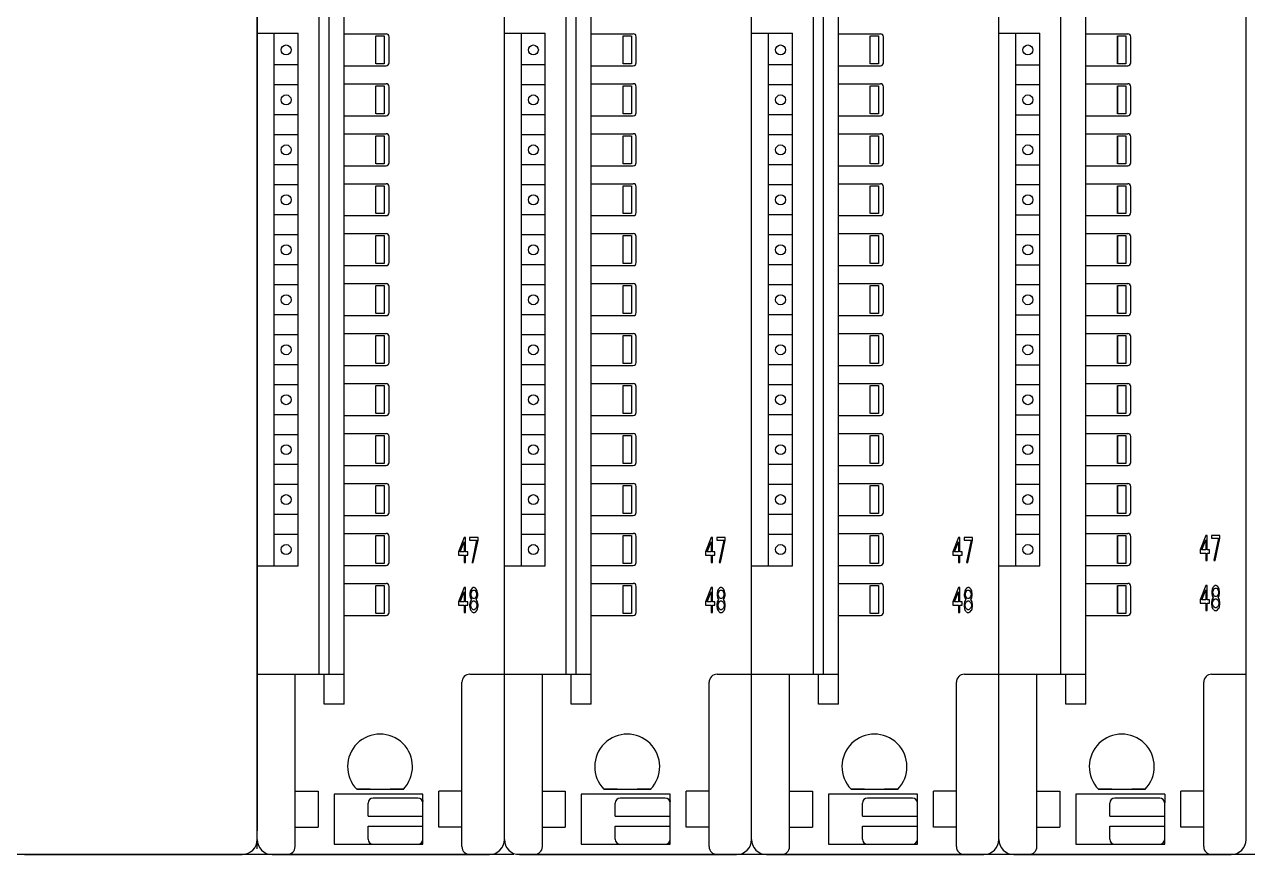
# Model space of a CAD drawing. Extents: x 430 to 1632, y -19 to 271.
# Drawn here: x 1266.9 to 1389.4, y -19.1 to 63.9 of the extents above; entities that cross this region are included whole.
import ezdxf

# ---------------------------------------------------------------- set-up
doc = ezdxf.new("R2010")
doc.units = 0
doc.header["$LTSCALE"] = 5
doc.header["$MEASUREMENT"] = 0
doc.layers.get('0').update_dxf_attribs({"linetype": 'CONTINUOUS'})

msp = doc.modelspace()

# ---------------------------------------------------------------- linework, layer by layer
at = {"color": 7, "linetype": 'Continuous'}
for p, q in [((1290.24, -18.57), (1290.24, 268.43)), ((1314.99, -17.65), (1314.99, 269.35)), ((1314.99, -17.65), (1314.99, 269.35)), ((1339.74, -17.65), (1339.74, 269.35)), ((1339.74, -17.65), (1339.74, 269.35)), ((1364.49, -17.65), (1364.49, 269.35)), ((1364.5, -17.65), (1364.5, 269.35)), ((1389.25, -17.65), (1389.25, 269.35)), ((1296.44, -1.11), (1296.44, 255.92)), ((1321.19, -1.11), (1321.19, 255.92)), ((1345.94, -1.11), (1345.94, 255.92)), ((1370.7, -1.11), (1370.7, 255.92)), ((1297.44, -1.11), (1297.44, 245.25)), ((1298.94, -4.11), (1298.94, 245.25)), ((1322.19, -1.11), (1322.19, 245.25)), ((1323.69, -4.11), (1323.69, 245.25)), ((1346.94, -1.11), (1346.94, 245.25)), ((1348.44, -4.11), (1348.44, 245.25)), ((1373.2, -4.11), (1373.2, 245.25)), ((1290.24, 63.05), (1294.34, 63.05)), ((1291.94, 9.75), (1291.94, 63.05)), ((1294.34, 9.75), (1294.34, 63.05)), ((1298.94, 62.99), (1303.14, 62.99)), ((1302.12, 59.99), (1302.12, 62.79)), ((1302.14, 62.79), (1302.94, 62.79)), ((1302.96, 62.79), (1302.96, 59.99)), ((1303.44, 60.09), (1303.44, 62.69)), ((1314.99, 63.05), (1319.09, 63.05)), ((1316.69, 9.75), (1316.69, 63.05)), ((1319.09, 9.75), (1319.09, 63.05)), ((1323.69, 62.99), (1327.89, 62.99)), ((1326.87, 59.99), (1326.87, 62.79)), ((1326.89, 62.79), (1327.69, 62.79)), ((1327.71, 62.79), (1327.71, 59.99)), ((1328.19, 60.09), (1328.19, 62.69)), ((1339.74, 63.05), (1343.84, 63.05)), ((1341.44, 9.75), (1341.44, 63.05)), ((1343.84, 9.75), (1343.84, 63.05)), ((1348.44, 62.99), (1352.64, 62.99)), ((1351.62, 59.99), (1351.62, 62.79)), ((1351.64, 62.79), (1352.44, 62.79)), ((1352.46, 62.79), (1352.46, 59.99)), ((1352.94, 60.09), (1352.94, 62.69)), ((1364.5, 63.05), (1368.6, 63.05)), ((1366.2, 9.75), (1366.2, 63.05)), ((1368.6, 9.75), (1368.6, 63.05)), ((1373.2, 62.99), (1377.4, 62.99)), ((1376.38, 59.99), (1376.38, 62.79)), ((1376.4, 59.99), (1376.4, 62.79)), ((1376.4, 62.79), (1377.2, 62.79)), ((1377.2, 62.79), (1377.2, 59.99)), ((1377.22, 62.79), (1377.22, 59.99)), ((1377.7, 60.09), (1377.7, 62.69)), ((1294.34, 59.87), (1291.94, 59.87)), ((1298.94, 59.79), (1303.14, 59.79)), ((1302.94, 59.99), (1302.14, 59.99)), ((1319.09, 59.87), (1316.69, 59.87)), ((1323.69, 59.79), (1327.89, 59.79)), ((1327.69, 59.99), (1326.89, 59.99)), ((1343.84, 59.87), (1341.44, 59.87)), ((1348.44, 59.79), (1352.64, 59.79)), ((1352.44, 59.99), (1351.64, 59.99)), ((1366.2, 59.87), (1368.6, 59.87)), ((1373.2, 59.79), (1377.4, 59.79)), ((1377.2, 59.99), (1376.4, 59.99)), ((1294.34, 57.87), (1291.94, 57.87)), ((1298.94, 57.99), (1303.14, 57.99)), ((1302.12, 54.99), (1302.12, 57.79)), ((1302.14, 57.79), (1302.94, 57.79)), ((1302.96, 57.79), (1302.96, 54.99)), ((1303.44, 55.09), (1303.44, 57.69)), ((1319.09, 57.87), (1316.69, 57.87)), ((1323.69, 57.99), (1327.89, 57.99)), ((1326.87, 54.99), (1326.87, 57.79)), ((1326.89, 57.79), (1327.69, 57.79)), ((1327.71, 57.79), (1327.71, 54.99)), ((1328.19, 55.09), (1328.19, 57.69)), ((1343.84, 57.87), (1341.44, 57.87)), ((1348.44, 57.99), (1352.64, 57.99)), ((1351.62, 54.99), (1351.62, 57.79)), ((1351.64, 57.79), (1352.44, 57.79)), ((1352.46, 57.79), (1352.46, 54.99)), ((1352.94, 55.09), (1352.94, 57.69)), ((1368.6, 57.87), (1366.2, 57.87)), ((1373.2, 57.99), (1377.4, 57.99)), ((1376.38, 54.99), (1376.38, 57.79)), ((1376.4, 54.99), (1376.4, 57.79)), ((1376.4, 57.79), (1377.2, 57.79)), ((1377.2, 57.79), (1377.2, 54.99)), ((1377.22, 57.79), (1377.22, 54.99)), ((1377.7, 55.09), (1377.7, 57.69)), ((1294.34, 54.87), (1291.94, 54.87)), ((1298.94, 54.79), (1303.14, 54.79)), ((1302.94, 54.99), (1302.14, 54.99)), ((1319.09, 54.87), (1316.69, 54.87)), ((1323.69, 54.79), (1327.89, 54.79)), ((1327.69, 54.99), (1326.89, 54.99)), ((1343.84, 54.87), (1341.44, 54.87)), ((1348.44, 54.79), (1352.64, 54.79)), ((1352.44, 54.99), (1351.64, 54.99)), ((1366.2, 54.87), (1368.6, 54.87)), ((1373.2, 54.79), (1377.4, 54.79)), ((1377.2, 54.99), (1376.4, 54.99)), ((1294.34, 52.87), (1291.94, 52.87)), ((1298.94, 52.99), (1303.14, 52.99)), ((1302.12, 49.99), (1302.12, 52.79)), ((1302.14, 52.79), (1302.94, 52.79)), ((1302.96, 52.79), (1302.96, 49.99)), ((1303.44, 50.09), (1303.44, 52.69)), ((1319.09, 52.87), (1316.69, 52.87)), ((1323.69, 52.99), (1327.89, 52.99)), ((1326.87, 49.99), (1326.87, 52.79)), ((1326.89, 52.79), (1327.69, 52.79)), ((1327.71, 52.79), (1327.71, 49.99)), ((1328.19, 50.09), (1328.19, 52.69)), ((1343.84, 52.87), (1341.44, 52.87)), ((1348.44, 52.99), (1352.64, 52.99)), ((1351.62, 49.99), (1351.62, 52.79)), ((1351.64, 52.79), (1352.44, 52.79)), ((1352.46, 52.79), (1352.46, 49.99)), ((1352.94, 50.09), (1352.94, 52.69)), ((1368.6, 52.87), (1366.2, 52.87)), ((1373.2, 52.99), (1377.4, 52.99)), ((1376.38, 49.99), (1376.38, 52.79)), ((1376.4, 49.99), (1376.4, 52.79)), ((1376.4, 52.79), (1377.2, 52.79)), ((1377.2, 52.79), (1377.2, 49.99)), ((1377.22, 52.79), (1377.22, 49.99)), ((1377.7, 50.09), (1377.7, 52.69)), ((1294.34, 49.87), (1291.94, 49.87)), ((1298.94, 49.79), (1303.14, 49.79)), ((1302.94, 49.99), (1302.14, 49.99)), ((1319.09, 49.87), (1316.69, 49.87)), ((1323.69, 49.79), (1327.89, 49.79)), ((1327.69, 49.99), (1326.89, 49.99)), ((1343.84, 49.87), (1341.44, 49.87)), ((1348.44, 49.79), (1352.64, 49.79)), ((1352.44, 49.99), (1351.64, 49.99)), ((1366.2, 49.87), (1368.6, 49.87)), ((1373.2, 49.79), (1377.4, 49.79)), ((1377.2, 49.99), (1376.4, 49.99)), ((1294.34, 47.87), (1291.94, 47.87)), ((1298.94, 47.99), (1303.14, 47.99)), ((1302.12, 44.99), (1302.12, 47.79)), ((1302.14, 47.79), (1302.94, 47.79)), ((1302.96, 47.79), (1302.96, 44.99)), ((1319.09, 47.87), (1316.69, 47.87)), ((1323.69, 47.99), (1327.89, 47.99)), ((1326.87, 44.99), (1326.87, 47.79)), ((1326.89, 47.79), (1327.69, 47.79)), ((1327.71, 47.79), (1327.71, 44.99)), ((1343.84, 47.87), (1341.44, 47.87)), ((1348.44, 47.99), (1352.64, 47.99)), ((1351.62, 44.99), (1351.62, 47.79)), ((1351.64, 47.79), (1352.44, 47.79)), ((1352.46, 47.79), (1352.46, 44.99)), ((1368.6, 47.87), (1366.2, 47.87)), ((1373.2, 47.99), (1377.4, 47.99)), ((1376.38, 44.99), (1376.38, 47.79)), ((1376.4, 44.99), (1376.4, 47.79)), ((1376.4, 47.79), (1377.2, 47.79)), ((1377.2, 47.79), (1377.2, 44.99)), ((1377.22, 47.79), (1377.22, 44.99)), ((1303.44, 45.09), (1303.44, 47.69)), ((1328.19, 45.09), (1328.19, 47.69)), ((1352.94, 45.09), (1352.94, 47.69)), ((1377.7, 45.09), (1377.7, 47.69)), ((1294.34, 44.87), (1291.94, 44.87)), ((1298.94, 44.79), (1303.14, 44.79)), ((1302.94, 44.99), (1302.14, 44.99)), ((1319.09, 44.87), (1316.69, 44.87)), ((1323.69, 44.79), (1327.89, 44.79)), ((1327.69, 44.99), (1326.89, 44.99)), ((1343.84, 44.87), (1341.44, 44.87)), ((1348.44, 44.79), (1352.64, 44.79)), ((1352.44, 44.99), (1351.64, 44.99)), ((1366.2, 44.87), (1368.6, 44.87)), ((1373.2, 44.79), (1377.4, 44.79)), ((1377.2, 44.99), (1376.4, 44.99)), ((1294.34, 42.87), (1291.94, 42.87)), ((1298.94, 42.99), (1303.14, 42.99)), ((1319.09, 42.87), (1316.69, 42.87)), ((1323.69, 42.99), (1327.89, 42.99)), ((1343.84, 42.87), (1341.44, 42.87)), ((1348.44, 42.99), (1352.64, 42.99)), ((1368.6, 42.87), (1366.2, 42.87)), ((1373.2, 42.99), (1377.4, 42.99)), ((1302.12, 39.99), (1302.12, 42.79)), ((1302.14, 42.79), (1302.94, 42.79)), ((1302.96, 42.79), (1302.96, 39.99)), ((1303.44, 40.09), (1303.44, 42.69)), ((1326.87, 39.99), (1326.87, 42.79)), ((1326.89, 42.79), (1327.69, 42.79)), ((1327.71, 42.79), (1327.71, 39.99)), ((1328.19, 40.09), (1328.19, 42.69)), ((1351.62, 39.99), (1351.62, 42.79)), ((1351.64, 42.79), (1352.44, 42.79)), ((1352.46, 42.79), (1352.46, 39.99)), ((1352.94, 40.09), (1352.94, 42.69)), ((1376.38, 39.99), (1376.38, 42.79)), ((1376.4, 39.99), (1376.4, 42.79)), ((1376.4, 42.79), (1377.2, 42.79)), ((1377.2, 42.79), (1377.2, 39.99)), ((1377.22, 42.79), (1377.22, 39.99)), ((1377.7, 40.09), (1377.7, 42.69)), ((1294.34, 39.87), (1291.94, 39.87)), ((1298.94, 39.79), (1303.14, 39.79)), ((1302.94, 39.99), (1302.14, 39.99)), ((1319.09, 39.87), (1316.69, 39.87)), ((1323.69, 39.79), (1327.89, 39.79)), ((1327.69, 39.99), (1326.89, 39.99)), ((1343.84, 39.87), (1341.44, 39.87)), ((1348.44, 39.79), (1352.64, 39.79)), ((1352.44, 39.99), (1351.64, 39.99)), ((1366.2, 39.87), (1368.6, 39.87)), ((1373.2, 39.79), (1377.4, 39.79)), ((1377.2, 39.99), (1376.4, 39.99)), ((1298.94, 37.99), (1303.14, 37.99)), ((1323.69, 37.99), (1327.89, 37.99)), ((1348.44, 37.99), (1352.64, 37.99)), ((1373.2, 37.99), (1377.4, 37.99)), ((1294.34, 37.87), (1291.94, 37.87)), ((1302.12, 34.99), (1302.12, 37.79)), ((1302.14, 37.79), (1302.94, 37.79)), ((1302.96, 37.79), (1302.96, 34.99)), ((1303.44, 35.09), (1303.44, 37.69)), ((1319.09, 37.87), (1316.69, 37.87)), ((1326.87, 34.99), (1326.87, 37.79)), ((1326.89, 37.79), (1327.69, 37.79)), ((1327.71, 37.79), (1327.71, 34.99)), ((1328.19, 35.09), (1328.19, 37.69)), ((1343.84, 37.87), (1341.44, 37.87)), ((1351.62, 34.99), (1351.62, 37.79)), ((1351.64, 37.79), (1352.44, 37.79)), ((1352.46, 37.79), (1352.46, 34.99)), ((1352.94, 35.09), (1352.94, 37.69)), ((1368.6, 37.87), (1366.2, 37.87)), ((1376.38, 34.99), (1376.38, 37.79)), ((1376.4, 34.99), (1376.4, 37.79)), ((1376.4, 37.79), (1377.2, 37.79)), ((1377.2, 37.79), (1377.2, 34.99)), ((1377.22, 37.79), (1377.22, 34.99)), ((1377.7, 35.09), (1377.7, 37.69)), ((1294.34, 34.87), (1291.94, 34.87)), ((1298.94, 34.79), (1303.14, 34.79)), ((1302.94, 34.99), (1302.14, 34.99)), ((1319.09, 34.87), (1316.69, 34.87)), ((1323.69, 34.79), (1327.89, 34.79)), ((1327.69, 34.99), (1326.89, 34.99)), ((1343.84, 34.87), (1341.44, 34.87)), ((1348.44, 34.79), (1352.64, 34.79)), ((1352.44, 34.99), (1351.64, 34.99)), ((1366.2, 34.87), (1368.6, 34.87)), ((1373.2, 34.79), (1377.4, 34.79)), ((1377.2, 34.99), (1376.4, 34.99)), ((1294.34, 32.87), (1291.94, 32.87)), ((1298.94, 32.99), (1303.14, 32.99)), ((1302.12, 29.99), (1302.12, 32.79)), ((1302.14, 32.79), (1302.94, 32.79)), ((1302.96, 32.79), (1302.96, 29.99)), ((1303.44, 30.09), (1303.44, 32.69)), ((1319.09, 32.87), (1316.69, 32.87)), ((1323.69, 32.99), (1327.89, 32.99)), ((1326.87, 29.99), (1326.87, 32.79)), ((1326.89, 32.79), (1327.69, 32.79)), ((1327.71, 32.79), (1327.71, 29.99)), ((1328.19, 30.09), (1328.19, 32.69)), ((1343.84, 32.87), (1341.44, 32.87)), ((1348.44, 32.99), (1352.64, 32.99)), ((1351.62, 29.99), (1351.62, 32.79)), ((1351.64, 32.79), (1352.44, 32.79)), ((1352.46, 32.79), (1352.46, 29.99)), ((1352.94, 30.09), (1352.94, 32.69)), ((1368.6, 32.87), (1366.2, 32.87)), ((1373.2, 32.99), (1377.4, 32.99)), ((1376.38, 29.99), (1376.38, 32.79)), ((1376.4, 29.99), (1376.4, 32.79)), ((1376.4, 32.79), (1377.2, 32.79)), ((1377.2, 32.79), (1377.2, 29.99)), ((1377.22, 32.79), (1377.22, 29.99)), ((1377.7, 30.09), (1377.7, 32.69)), ((1294.34, 29.87), (1291.94, 29.87)), ((1298.94, 29.79), (1303.14, 29.79)), ((1302.94, 29.99), (1302.14, 29.99)), ((1319.09, 29.87), (1316.69, 29.87)), ((1323.69, 29.79), (1327.89, 29.79)), ((1327.69, 29.99), (1326.89, 29.99)), ((1343.84, 29.87), (1341.44, 29.87)), ((1348.44, 29.79), (1352.64, 29.79)), ((1352.44, 29.99), (1351.64, 29.99)), ((1366.2, 29.87), (1368.6, 29.87)), ((1373.2, 29.79), (1377.4, 29.79)), ((1377.2, 29.99), (1376.4, 29.99)), ((1294.34, 27.87), (1291.94, 27.87)), ((1298.94, 27.99), (1303.14, 27.99)), ((1302.12, 24.99), (1302.12, 27.79)), ((1302.14, 27.79), (1302.94, 27.79)), ((1302.96, 27.79), (1302.96, 24.99)), ((1303.44, 25.09), (1303.44, 27.69)), ((1319.09, 27.87), (1316.69, 27.87)), ((1323.69, 27.99), (1327.89, 27.99)), ((1326.87, 24.99), (1326.87, 27.79)), ((1326.89, 27.79), (1327.69, 27.79)), ((1327.71, 27.79), (1327.71, 24.99)), ((1328.19, 25.09), (1328.19, 27.69)), ((1343.84, 27.87), (1341.44, 27.87)), ((1348.44, 27.99), (1352.64, 27.99)), ((1351.62, 24.99), (1351.62, 27.79)), ((1351.64, 27.79), (1352.44, 27.79)), ((1352.46, 27.79), (1352.46, 24.99)), ((1352.94, 25.09), (1352.94, 27.69)), ((1368.6, 27.87), (1366.2, 27.87)), ((1373.2, 27.99), (1377.4, 27.99)), ((1376.38, 24.99), (1376.38, 27.79)), ((1376.4, 24.99), (1376.4, 27.79)), ((1376.4, 27.79), (1377.2, 27.79)), ((1377.2, 27.79), (1377.2, 24.99)), ((1377.22, 27.79), (1377.22, 24.99)), ((1377.7, 25.09), (1377.7, 27.69)), ((1294.34, 24.87), (1291.94, 24.87)), ((1298.94, 24.79), (1303.14, 24.79)), ((1302.94, 24.99), (1302.14, 24.99)), ((1319.09, 24.87), (1316.69, 24.87)), ((1323.69, 24.79), (1327.89, 24.79)), ((1327.69, 24.99), (1326.89, 24.99)), ((1343.84, 24.87), (1341.44, 24.87)), ((1348.44, 24.79), (1352.64, 24.79)), ((1352.44, 24.99), (1351.64, 24.99)), ((1366.2, 24.87), (1368.6, 24.87)), ((1373.2, 24.79), (1377.4, 24.79)), ((1377.2, 24.99), (1376.4, 24.99)), ((1294.34, 22.87), (1291.94, 22.87)), ((1298.94, 22.99), (1303.14, 22.99)), ((1302.12, 19.99), (1302.12, 22.79)), ((1302.14, 22.79), (1302.94, 22.79)), ((1302.96, 22.79), (1302.96, 19.99)), ((1303.44, 20.09), (1303.44, 22.69)), ((1319.09, 22.87), (1316.69, 22.87)), ((1323.69, 22.99), (1327.89, 22.99)), ((1326.87, 19.99), (1326.87, 22.79)), ((1326.89, 22.79), (1327.69, 22.79)), ((1327.71, 22.79), (1327.71, 19.99)), ((1328.19, 20.09), (1328.19, 22.69)), ((1343.84, 22.87), (1341.44, 22.87)), ((1348.44, 22.99), (1352.64, 22.99)), ((1351.62, 19.99), (1351.62, 22.79)), ((1351.64, 22.79), (1352.44, 22.79)), ((1352.46, 22.79), (1352.46, 19.99)), ((1352.94, 20.09), (1352.94, 22.69)), ((1368.6, 22.87), (1366.2, 22.87)), ((1373.2, 22.99), (1377.4, 22.99)), ((1376.38, 19.99), (1376.38, 22.79)), ((1376.4, 19.99), (1376.4, 22.79)), ((1376.4, 22.79), (1377.2, 22.79)), ((1377.2, 22.79), (1377.2, 19.99)), ((1377.22, 22.79), (1377.22, 19.99)), ((1377.7, 20.09), (1377.7, 22.69)), ((1294.34, 19.87), (1291.94, 19.87)), ((1298.94, 19.79), (1303.14, 19.79)), ((1302.94, 19.99), (1302.14, 19.99)), ((1319.09, 19.87), (1316.69, 19.87)), ((1323.69, 19.79), (1327.89, 19.79)), ((1327.69, 19.99), (1326.89, 19.99)), ((1343.84, 19.87), (1341.44, 19.87)), ((1348.44, 19.79), (1352.64, 19.79)), ((1352.44, 19.99), (1351.64, 19.99)), ((1366.2, 19.87), (1368.6, 19.87)), ((1373.2, 19.79), (1377.4, 19.79)), ((1377.2, 19.99), (1376.4, 19.99)), ((1294.34, 17.87), (1291.94, 17.87)), ((1298.94, 17.99), (1303.14, 17.99)), ((1302.12, 14.99), (1302.12, 17.79)), ((1302.14, 17.79), (1302.94, 17.79)), ((1302.96, 17.79), (1302.96, 14.99)), ((1303.44, 15.09), (1303.44, 17.69)), ((1319.09, 17.87), (1316.69, 17.87)), ((1323.69, 17.99), (1327.89, 17.99)), ((1326.87, 14.99), (1326.87, 17.79)), ((1326.89, 17.79), (1327.69, 17.79)), ((1327.71, 17.79), (1327.71, 14.99)), ((1328.19, 15.09), (1328.19, 17.69)), ((1343.84, 17.87), (1341.44, 17.87)), ((1348.44, 17.99), (1352.64, 17.99)), ((1351.62, 14.99), (1351.62, 17.79)), ((1351.64, 17.79), (1352.44, 17.79)), ((1352.46, 17.79), (1352.46, 14.99)), ((1352.94, 15.09), (1352.94, 17.69)), ((1368.6, 17.87), (1366.2, 17.87)), ((1373.2, 17.99), (1377.4, 17.99)), ((1376.38, 14.99), (1376.38, 17.79)), ((1376.4, 14.99), (1376.4, 17.79)), ((1376.4, 17.79), (1377.2, 17.79)), ((1377.2, 17.79), (1377.2, 14.99)), ((1377.22, 17.79), (1377.22, 14.99)), ((1377.7, 15.09), (1377.7, 17.69)), ((1294.34, 14.87), (1291.94, 14.87)), ((1298.94, 14.79), (1303.14, 14.79)), ((1302.94, 14.99), (1302.14, 14.99)), ((1319.09, 14.87), (1316.69, 14.87)), ((1323.69, 14.79), (1327.89, 14.79)), ((1327.69, 14.99), (1326.89, 14.99)), ((1343.84, 14.87), (1341.44, 14.87)), ((1348.44, 14.79), (1352.64, 14.79)), ((1352.44, 14.99), (1351.64, 14.99)), ((1366.2, 14.87), (1368.6, 14.87)), ((1373.2, 14.79), (1377.4, 14.79)), ((1377.2, 14.99), (1376.4, 14.99)), ((1294.34, 12.87), (1291.94, 12.87)), ((1298.94, 12.99), (1303.14, 12.99)), ((1302.12, 9.99), (1302.12, 12.79)), ((1302.14, 12.79), (1302.94, 12.79)), ((1302.96, 12.79), (1302.96, 9.99)), ((1303.44, 10.09), (1303.44, 12.69)), ((1310.95, 12.58), (1310.39, 11.14)), ((1311.09, 12.58), (1310.95, 12.58)), ((1311.09, 11.14), (1311.09, 12.58)), ((1311.51, 12.58), (1311.51, 12.31)), ((1312.35, 12.58), (1311.51, 12.58)), ((1311.51, 12.31), (1312.21, 12.31)), ((1312.21, 12.31), (1311.75, 10.1)), ((1311.88, 10.08), (1312.35, 12.31)), ((1312.35, 12.31), (1312.35, 12.58)), ((1319.09, 12.87), (1316.69, 12.87)), ((1323.69, 12.99), (1327.89, 12.99)), ((1326.87, 9.99), (1326.87, 12.79)), ((1326.89, 12.79), (1327.69, 12.79)), ((1327.71, 12.79), (1327.71, 9.99)), ((1328.19, 10.09), (1328.19, 12.69)), ((1335.7, 12.58), (1335.14, 11.14)), ((1335.84, 12.58), (1335.7, 12.58)), ((1335.84, 11.14), (1335.84, 12.58)), ((1336.26, 12.58), (1336.26, 12.31)), ((1337.1, 12.58), (1336.26, 12.58)), ((1336.26, 12.31), (1336.96, 12.31)), ((1336.96, 12.31), (1336.5, 10.1)), ((1336.63, 10.08), (1337.1, 12.31)), ((1337.1, 12.31), (1337.1, 12.58)), ((1343.84, 12.87), (1341.44, 12.87)), ((1348.44, 12.99), (1352.64, 12.99)), ((1351.62, 9.99), (1351.62, 12.79)), ((1351.64, 12.79), (1352.44, 12.79)), ((1352.46, 12.79), (1352.46, 9.99)), ((1352.94, 10.09), (1352.94, 12.69)), ((1360.45, 12.58), (1359.89, 11.14)), ((1360.59, 12.58), (1360.45, 12.58)), ((1360.59, 11.14), (1360.59, 12.58)), ((1361.01, 12.58), (1361.01, 12.31)), ((1361.85, 12.58), (1361.01, 12.58)), ((1361.01, 12.31), (1361.71, 12.31)), ((1361.71, 12.31), (1361.25, 10.1)), ((1361.38, 10.08), (1361.85, 12.31)), ((1361.85, 12.31), (1361.85, 12.58)), ((1368.6, 12.87), (1366.2, 12.87)), ((1373.2, 12.99), (1377.4, 12.99)), ((1376.38, 9.99), (1376.38, 12.79)), ((1376.4, 9.99), (1376.4, 12.79)), ((1376.4, 12.79), (1377.2, 12.79)), ((1377.2, 12.79), (1377.2, 9.99)), ((1377.22, 12.79), (1377.22, 9.99)), ((1377.7, 10.09), (1377.7, 12.69)), ((1385.22, 12.78), (1384.66, 11.34)), ((1384.82, 11.34), (1385.22, 12.35)), ((1385.36, 12.78), (1385.22, 12.78)), ((1385.22, 12.35), (1385.22, 11.34)), ((1385.36, 11.34), (1385.36, 12.78)), ((1385.78, 12.78), (1385.78, 12.51)), ((1386.62, 12.78), (1385.78, 12.78)), ((1385.78, 12.51), (1386.48, 12.51)), ((1386.48, 12.51), (1386.02, 10.31)), ((1386.16, 10.28), (1386.62, 12.51)), ((1386.62, 12.51), (1386.62, 12.78)), ((1310.39, 11.14), (1310.39, 10.82)), ((1310.55, 11.14), (1310.95, 12.15)), ((1310.95, 11.14), (1310.55, 11.14)), ((1310.95, 12.15), (1310.95, 11.14)), ((1311.32, 11.14), (1311.09, 11.14)), ((1311.32, 10.82), (1311.32, 11.14)), ((1335.14, 11.14), (1335.14, 10.82)), ((1335.3, 11.14), (1335.7, 12.15)), ((1335.7, 11.14), (1335.3, 11.14)), ((1335.7, 12.15), (1335.7, 11.14)), ((1336.07, 11.14), (1335.84, 11.14)), ((1336.07, 10.82), (1336.07, 11.14)), ((1359.89, 11.14), (1359.89, 10.82)), ((1360.05, 11.14), (1360.45, 12.15)), ((1360.45, 11.14), (1360.05, 11.14)), ((1360.45, 12.15), (1360.45, 11.14)), ((1360.82, 11.14), (1360.59, 11.14)), ((1360.82, 10.82), (1360.82, 11.14)), ((1384.66, 11.34), (1384.66, 11.02)), ((1384.66, 11.02), (1385.22, 11.02)), ((1385.22, 11.34), (1384.82, 11.34)), ((1385.22, 11.02), (1385.22, 10.28)), ((1385.6, 11.34), (1385.36, 11.34)), ((1385.36, 10.28), (1385.36, 11.02)), ((1385.36, 11.02), (1385.6, 11.02)), ((1385.6, 11.02), (1385.6, 11.34)), ((1302.94, 9.99), (1302.14, 9.99)), ((1310.39, 10.82), (1310.95, 10.82)), ((1310.95, 10.82), (1310.95, 10.08)), ((1310.95, 10.08), (1311.09, 10.08)), ((1311.09, 10.08), (1311.09, 10.82)), ((1311.09, 10.82), (1311.32, 10.82)), ((1311.74, 10.08), (1311.88, 10.08)), ((1327.69, 9.99), (1326.89, 9.99)), ((1335.14, 10.82), (1335.7, 10.82)), ((1335.7, 10.82), (1335.7, 10.08)), ((1335.7, 10.08), (1335.84, 10.08)), ((1335.84, 10.08), (1335.84, 10.82)), ((1335.84, 10.82), (1336.07, 10.82)), ((1336.49, 10.08), (1336.63, 10.08)), ((1352.44, 9.99), (1351.64, 9.99)), ((1359.89, 10.82), (1360.45, 10.82)), ((1360.45, 10.82), (1360.45, 10.08)), ((1360.45, 10.08), (1360.59, 10.08)), ((1360.59, 10.08), (1360.59, 10.82)), ((1360.59, 10.82), (1360.82, 10.82)), ((1361.24, 10.08), (1361.38, 10.08)), ((1377.2, 9.99), (1376.4, 9.99)), ((1385.22, 10.28), (1385.36, 10.28)), ((1386.02, 10.28), (1386.16, 10.28)), ((1290.24, 9.75), (1294.34, 9.75)), ((1298.94, 9.79), (1303.14, 9.79)), ((1314.99, 9.75), (1319.09, 9.75)), ((1323.69, 9.79), (1327.89, 9.79)), ((1339.74, 9.75), (1343.84, 9.75)), ((1348.44, 9.79), (1352.64, 9.79)), ((1364.5, 9.75), (1368.6, 9.75)), ((1373.2, 9.79), (1377.4, 9.79)), ((1298.94, 7.99), (1303.14, 7.99)), ((1302.12, 4.99), (1302.12, 7.79)), ((1302.14, 7.79), (1302.94, 7.79)), ((1302.96, 7.79), (1302.96, 4.99)), ((1303.44, 5.09), (1303.44, 7.69)), ((1310.95, 7.58), (1310.39, 6.14)), ((1311.09, 7.58), (1310.95, 7.58)), ((1311.09, 6.14), (1311.09, 7.58)), ((1311.65, 7.36), (1311.58, 7.2)), ((1311.77, 7.52), (1311.65, 7.36)), ((1311.88, 7.58), (1311.77, 7.52)), ((1311.98, 7.58), (1311.88, 7.58)), ((1312.1, 7.52), (1311.98, 7.58)), ((1312.21, 7.36), (1312.1, 7.52)), ((1312.28, 7.2), (1312.21, 7.36)), ((1323.69, 7.99), (1327.89, 7.99)), ((1326.87, 4.99), (1326.87, 7.79)), ((1326.89, 7.79), (1327.69, 7.79)), ((1327.71, 7.79), (1327.71, 4.99)), ((1328.19, 5.09), (1328.19, 7.69)), ((1335.7, 7.58), (1335.14, 6.14)), ((1335.84, 7.58), (1335.7, 7.58)), ((1335.84, 6.14), (1335.84, 7.58)), ((1336.4, 7.36), (1336.33, 7.2)), ((1336.52, 7.52), (1336.4, 7.36)), ((1336.63, 7.58), (1336.52, 7.52)), ((1336.73, 7.58), (1336.63, 7.58)), ((1336.85, 7.52), (1336.73, 7.58)), ((1336.96, 7.36), (1336.85, 7.52)), ((1337.03, 7.2), (1336.96, 7.36)), ((1348.44, 7.99), (1352.64, 7.99)), ((1351.62, 4.99), (1351.62, 7.79)), ((1351.64, 7.79), (1352.44, 7.79)), ((1352.46, 7.79), (1352.46, 4.99)), ((1352.94, 5.09), (1352.94, 7.69)), ((1360.45, 7.58), (1359.89, 6.14)), ((1360.59, 7.58), (1360.45, 7.58)), ((1360.59, 6.14), (1360.59, 7.58)), ((1361.15, 7.36), (1361.08, 7.2)), ((1361.27, 7.52), (1361.15, 7.36)), ((1361.38, 7.58), (1361.27, 7.52)), ((1361.48, 7.58), (1361.38, 7.58)), ((1361.6, 7.52), (1361.48, 7.58)), ((1361.71, 7.36), (1361.6, 7.52)), ((1361.78, 7.2), (1361.71, 7.36)), ((1373.2, 7.99), (1377.4, 7.99)), ((1376.38, 4.99), (1376.38, 7.79)), ((1376.4, 4.99), (1376.4, 7.79)), ((1376.4, 7.79), (1377.2, 7.79)), ((1377.2, 7.79), (1377.2, 4.99)), ((1377.22, 7.79), (1377.22, 4.99)), ((1377.7, 5.09), (1377.7, 7.69)), ((1385.22, 7.78), (1384.66, 6.34)), ((1384.82, 6.34), (1385.22, 7.35)), ((1385.36, 7.78), (1385.22, 7.78)), ((1385.22, 7.35), (1385.22, 6.34)), ((1385.36, 6.34), (1385.36, 7.78)), ((1385.85, 7.41), (1385.81, 7.16)), ((1385.92, 7.56), (1385.85, 7.41)), ((1386.04, 7.72), (1385.92, 7.56)), ((1385.97, 7.3), (1386.06, 7.46)), ((1386.16, 7.78), (1386.04, 7.72)), ((1386.06, 7.46), (1386.16, 7.51)), ((1386.25, 7.78), (1386.16, 7.78)), ((1386.16, 7.51), (1386.25, 7.51)), ((1386.37, 7.72), (1386.25, 7.78)), ((1386.25, 7.51), (1386.34, 7.46)), ((1386.34, 7.46), (1386.44, 7.3)), ((1386.48, 7.56), (1386.37, 7.72)), ((1386.55, 7.41), (1386.48, 7.56)), ((1386.6, 7.14), (1386.55, 7.41)), ((1310.39, 6.14), (1310.39, 5.82)), ((1310.55, 6.14), (1310.95, 7.15)), ((1310.95, 6.14), (1310.55, 6.14)), ((1310.95, 7.15), (1310.95, 6.14)), ((1311.32, 6.14), (1311.09, 6.14)), ((1311.32, 5.82), (1311.32, 6.14)), ((1311.56, 6.14), (1311.51, 5.87)), ((1311.53, 6.94), (1311.53, 6.78)), ((1311.53, 6.78), (1311.58, 6.57)), ((1311.58, 7.2), (1311.54, 6.96)), ((1311.65, 6.3), (1311.56, 6.14)), ((1311.58, 6.57), (1311.65, 6.41)), ((1311.65, 6.94), (1311.7, 7.1)), ((1311.65, 6.83), (1311.65, 6.94)), ((1311.7, 6.67), (1311.65, 6.83)), ((1311.65, 6.41), (1311.7, 6.35)), ((1311.7, 6.35), (1311.65, 6.3)), ((1311.7, 7.1), (1311.79, 7.26)), ((1311.79, 6.51), (1311.7, 6.67)), ((1311.7, 6.09), (1311.79, 6.19)), ((1311.79, 7.26), (1311.88, 7.31)), ((1311.88, 6.46), (1311.79, 6.51)), ((1311.79, 6.19), (1311.88, 6.25)), ((1311.88, 7.31), (1311.98, 7.31)), ((1311.98, 6.46), (1311.88, 6.46)), ((1311.88, 6.25), (1311.98, 6.25)), ((1311.98, 7.31), (1312.07, 7.26)), ((1312.07, 6.51), (1311.98, 6.46)), ((1311.98, 6.25), (1312.07, 6.19)), ((1312.07, 7.26), (1312.17, 7.1)), ((1312.17, 6.67), (1312.07, 6.51)), ((1312.07, 6.19), (1312.17, 6.09)), ((1312.17, 7.1), (1312.21, 6.94)), ((1312.21, 6.83), (1312.17, 6.67)), ((1312.17, 6.35), (1312.21, 6.41)), ((1312.21, 6.3), (1312.17, 6.35)), ((1312.21, 6.94), (1312.21, 6.83)), ((1312.21, 6.41), (1312.28, 6.57)), ((1312.31, 6.14), (1312.21, 6.3)), ((1312.33, 6.94), (1312.28, 7.2)), ((1312.28, 6.57), (1312.33, 6.78)), ((1312.35, 5.87), (1312.31, 6.14)), ((1312.33, 6.78), (1312.33, 6.94)), ((1335.14, 6.14), (1335.14, 5.82)), ((1335.3, 6.14), (1335.7, 7.15)), ((1335.7, 6.14), (1335.3, 6.14)), ((1335.7, 7.15), (1335.7, 6.14)), ((1336.07, 6.14), (1335.84, 6.14)), ((1336.07, 5.82), (1336.07, 6.14)), ((1336.31, 6.14), (1336.26, 5.87)), ((1336.28, 6.94), (1336.28, 6.78)), ((1336.28, 6.78), (1336.33, 6.57)), ((1336.33, 7.2), (1336.29, 6.96)), ((1336.4, 6.3), (1336.31, 6.14)), ((1336.33, 6.57), (1336.4, 6.41)), ((1336.4, 6.94), (1336.45, 7.1)), ((1336.4, 6.83), (1336.4, 6.94)), ((1336.45, 6.67), (1336.4, 6.83)), ((1336.4, 6.41), (1336.45, 6.35)), ((1336.45, 6.35), (1336.4, 6.3)), ((1336.45, 7.1), (1336.54, 7.26)), ((1336.54, 6.51), (1336.45, 6.67)), ((1336.45, 6.09), (1336.54, 6.19)), ((1336.54, 7.26), (1336.63, 7.31)), ((1336.63, 6.46), (1336.54, 6.51)), ((1336.54, 6.19), (1336.63, 6.25)), ((1336.63, 7.31), (1336.73, 7.31)), ((1336.73, 6.46), (1336.63, 6.46)), ((1336.63, 6.25), (1336.73, 6.25)), ((1336.73, 7.31), (1336.82, 7.26)), ((1336.82, 6.51), (1336.73, 6.46)), ((1336.73, 6.25), (1336.82, 6.19)), ((1336.82, 7.26), (1336.92, 7.1)), ((1336.92, 6.67), (1336.82, 6.51)), ((1336.82, 6.19), (1336.92, 6.09)), ((1336.92, 7.1), (1336.96, 6.94)), ((1336.96, 6.83), (1336.92, 6.67)), ((1336.92, 6.35), (1336.96, 6.41)), ((1336.96, 6.3), (1336.92, 6.35)), ((1336.96, 6.94), (1336.96, 6.83)), ((1336.96, 6.41), (1337.03, 6.57)), ((1337.06, 6.14), (1336.96, 6.3)), ((1337.08, 6.94), (1337.03, 7.2)), ((1337.03, 6.57), (1337.08, 6.78)), ((1337.1, 5.87), (1337.06, 6.14)), ((1337.08, 6.78), (1337.08, 6.94)), ((1359.89, 6.14), (1359.89, 5.82)), ((1360.05, 6.14), (1360.45, 7.15)), ((1360.45, 6.14), (1360.05, 6.14)), ((1360.45, 7.15), (1360.45, 6.14)), ((1360.82, 6.14), (1360.59, 6.14)), ((1360.82, 5.82), (1360.82, 6.14)), ((1361.06, 6.14), (1361.01, 5.87)), ((1361.03, 6.94), (1361.03, 6.78)), ((1361.03, 6.78), (1361.08, 6.57)), ((1361.08, 7.2), (1361.04, 6.96)), ((1361.15, 6.3), (1361.06, 6.14)), ((1361.08, 6.57), (1361.15, 6.41)), ((1361.15, 6.94), (1361.2, 7.1)), ((1361.15, 6.83), (1361.15, 6.94)), ((1361.2, 6.67), (1361.15, 6.83)), ((1361.15, 6.41), (1361.2, 6.35)), ((1361.2, 6.35), (1361.15, 6.3)), ((1361.2, 7.1), (1361.29, 7.26)), ((1361.29, 6.51), (1361.2, 6.67)), ((1361.2, 6.09), (1361.29, 6.19)), ((1361.29, 7.26), (1361.38, 7.31)), ((1361.38, 6.46), (1361.29, 6.51)), ((1361.29, 6.19), (1361.38, 6.25)), ((1361.38, 7.31), (1361.48, 7.31)), ((1361.48, 6.46), (1361.38, 6.46)), ((1361.38, 6.25), (1361.48, 6.25)), ((1361.48, 7.31), (1361.57, 7.26)), ((1361.57, 6.51), (1361.48, 6.46)), ((1361.48, 6.25), (1361.57, 6.19)), ((1361.57, 7.26), (1361.67, 7.1)), ((1361.67, 6.67), (1361.57, 6.51)), ((1361.57, 6.19), (1361.67, 6.09)), ((1361.67, 7.1), (1361.71, 6.94)), ((1361.71, 6.83), (1361.67, 6.67)), ((1361.67, 6.35), (1361.71, 6.41)), ((1361.71, 6.3), (1361.67, 6.35)), ((1361.71, 6.94), (1361.71, 6.83)), ((1361.71, 6.41), (1361.78, 6.57)), ((1361.81, 6.14), (1361.71, 6.3)), ((1361.83, 6.94), (1361.78, 7.2)), ((1361.78, 6.57), (1361.83, 6.78)), ((1361.85, 5.87), (1361.81, 6.14)), ((1361.83, 6.78), (1361.83, 6.94)), ((1384.66, 6.34), (1384.66, 6.02)), ((1385.22, 6.34), (1384.82, 6.34)), ((1385.6, 6.34), (1385.36, 6.34)), ((1385.6, 6.02), (1385.6, 6.34)), ((1385.83, 6.34), (1385.78, 6.08)), ((1385.81, 7.14), (1385.81, 6.98)), ((1385.81, 6.98), (1385.85, 6.77)), ((1385.92, 6.5), (1385.83, 6.34)), ((1385.85, 6.77), (1385.92, 6.61)), ((1385.9, 6.08), (1385.97, 6.29)), ((1385.92, 7.14), (1385.97, 7.3)), ((1385.92, 7.03), (1385.92, 7.14)), ((1385.97, 6.87), (1385.92, 7.03)), ((1385.92, 6.61), (1385.97, 6.55)), ((1385.97, 6.55), (1385.92, 6.5)), ((1386.06, 6.71), (1385.97, 6.87)), ((1385.97, 6.29), (1386.06, 6.39)), ((1386.16, 6.66), (1386.06, 6.71)), ((1386.06, 6.39), (1386.16, 6.45)), ((1386.25, 6.66), (1386.16, 6.66)), ((1386.16, 6.45), (1386.25, 6.45)), ((1386.34, 6.71), (1386.25, 6.66)), ((1386.25, 6.45), (1386.34, 6.39)), ((1386.44, 6.87), (1386.34, 6.71)), ((1386.34, 6.39), (1386.44, 6.29)), ((1386.44, 7.3), (1386.48, 7.14)), ((1386.48, 7.03), (1386.44, 6.87)), ((1386.44, 6.55), (1386.48, 6.61)), ((1386.48, 6.5), (1386.44, 6.55)), ((1386.44, 6.29), (1386.51, 6.08)), ((1386.48, 7.14), (1386.48, 7.03)), ((1386.48, 6.61), (1386.55, 6.77)), ((1386.58, 6.34), (1386.48, 6.5)), ((1386.55, 6.77), (1386.6, 6.98)), ((1386.62, 6.08), (1386.58, 6.34)), ((1386.6, 6.98), (1386.6, 7.14)), ((1302.94, 4.99), (1302.14, 4.99)), ((1310.39, 5.82), (1310.95, 5.82)), ((1310.95, 5.82), (1310.95, 5.08)), ((1310.95, 5.08), (1311.09, 5.08)), ((1311.09, 5.08), (1311.09, 5.82)), ((1311.09, 5.82), (1311.32, 5.82)), ((1311.51, 5.87), (1311.51, 5.71)), ((1311.51, 5.71), (1311.56, 5.45)), ((1311.56, 5.45), (1311.63, 5.29)), ((1311.63, 5.87), (1311.7, 6.09)), ((1311.63, 5.71), (1311.63, 5.87)), ((1311.7, 5.5), (1311.63, 5.71)), ((1311.63, 5.29), (1311.72, 5.16)), ((1311.79, 5.4), (1311.7, 5.5)), ((1311.74, 5.13), (1311.86, 5.08)), ((1311.88, 5.34), (1311.79, 5.4)), ((1311.86, 5.08), (1312, 5.08)), ((1311.98, 5.34), (1311.88, 5.34)), ((1312.07, 5.4), (1311.98, 5.34)), ((1312, 5.08), (1312.12, 5.13)), ((1312.17, 5.5), (1312.07, 5.4)), ((1312.12, 5.13), (1312.23, 5.28)), ((1312.17, 6.09), (1312.24, 5.87)), ((1312.24, 5.71), (1312.17, 5.5)), ((1312.24, 5.87), (1312.24, 5.71)), ((1312.24, 5.29), (1312.31, 5.45)), ((1312.31, 5.45), (1312.35, 5.71)), ((1312.35, 5.71), (1312.35, 5.87)), ((1327.69, 4.99), (1326.89, 4.99)), ((1335.14, 5.82), (1335.7, 5.82)), ((1335.7, 5.82), (1335.7, 5.08)), ((1335.7, 5.08), (1335.84, 5.08)), ((1335.84, 5.08), (1335.84, 5.82)), ((1335.84, 5.82), (1336.07, 5.82)), ((1336.26, 5.87), (1336.26, 5.71)), ((1336.26, 5.71), (1336.31, 5.45)), ((1336.31, 5.45), (1336.38, 5.29)), ((1336.38, 5.87), (1336.45, 6.09)), ((1336.38, 5.71), (1336.38, 5.87)), ((1336.45, 5.5), (1336.38, 5.71)), ((1336.38, 5.29), (1336.47, 5.16)), ((1336.54, 5.4), (1336.45, 5.5)), ((1336.49, 5.13), (1336.61, 5.08)), ((1336.63, 5.34), (1336.54, 5.4)), ((1336.61, 5.08), (1336.75, 5.08)), ((1336.73, 5.34), (1336.63, 5.34)), ((1336.82, 5.4), (1336.73, 5.34)), ((1336.75, 5.08), (1336.87, 5.13)), ((1336.92, 5.5), (1336.82, 5.4)), ((1336.87, 5.13), (1336.98, 5.28)), ((1336.92, 6.09), (1336.99, 5.87)), ((1336.99, 5.71), (1336.92, 5.5)), ((1336.99, 5.87), (1336.99, 5.71)), ((1336.99, 5.29), (1337.06, 5.45)), ((1337.06, 5.45), (1337.1, 5.71)), ((1337.1, 5.71), (1337.1, 5.87)), ((1352.44, 4.99), (1351.64, 4.99)), ((1359.89, 5.82), (1360.45, 5.82)), ((1360.45, 5.82), (1360.45, 5.08)), ((1360.45, 5.08), (1360.59, 5.08)), ((1360.59, 5.08), (1360.59, 5.82)), ((1360.59, 5.82), (1360.82, 5.82)), ((1361.01, 5.87), (1361.01, 5.71)), ((1361.01, 5.71), (1361.06, 5.45)), ((1361.06, 5.45), (1361.13, 5.29)), ((1361.13, 5.87), (1361.2, 6.09)), ((1361.13, 5.71), (1361.13, 5.87)), ((1361.2, 5.5), (1361.13, 5.71)), ((1361.13, 5.29), (1361.22, 5.16)), ((1361.29, 5.4), (1361.2, 5.5)), ((1361.24, 5.13), (1361.36, 5.08)), ((1361.38, 5.34), (1361.29, 5.4)), ((1361.36, 5.08), (1361.5, 5.08)), ((1361.48, 5.34), (1361.38, 5.34)), ((1361.57, 5.4), (1361.48, 5.34)), ((1361.5, 5.08), (1361.62, 5.13)), ((1361.67, 5.5), (1361.57, 5.4)), ((1361.62, 5.13), (1361.73, 5.28)), ((1361.67, 6.09), (1361.74, 5.87)), ((1361.74, 5.71), (1361.67, 5.5)), ((1361.74, 5.87), (1361.74, 5.71)), ((1361.74, 5.29), (1361.81, 5.45)), ((1361.81, 5.45), (1361.85, 5.71)), ((1361.85, 5.71), (1361.85, 5.87)), ((1377.2, 4.99), (1376.4, 4.99)), ((1384.66, 6.02), (1385.22, 6.02)), ((1385.22, 6.02), (1385.22, 5.28)), ((1385.22, 5.28), (1385.36, 5.28)), ((1385.36, 5.28), (1385.36, 6.02)), ((1385.36, 6.02), (1385.6, 6.02)), ((1385.78, 6.08), (1385.78, 5.92)), ((1385.78, 5.92), (1385.83, 5.65)), ((1385.83, 5.65), (1385.9, 5.49)), ((1385.9, 5.92), (1385.9, 6.08)), ((1385.97, 5.7), (1385.9, 5.92)), ((1385.9, 5.49), (1386, 5.36)), ((1386.06, 5.6), (1385.97, 5.7)), ((1386.02, 5.33), (1386.13, 5.28)), ((1386.16, 5.54), (1386.06, 5.6)), ((1386.13, 5.28), (1386.27, 5.28)), ((1386.25, 5.54), (1386.16, 5.54)), ((1386.34, 5.6), (1386.25, 5.54)), ((1386.27, 5.28), (1386.39, 5.33)), ((1386.44, 5.7), (1386.34, 5.6)), ((1386.39, 5.33), (1386.5, 5.48)), ((1386.51, 5.92), (1386.44, 5.7)), ((1386.51, 6.08), (1386.51, 5.92)), ((1386.51, 5.49), (1386.58, 5.65)), ((1386.58, 5.65), (1386.62, 5.92)), ((1386.62, 5.92), (1386.62, 6.08)), ((1298.94, 4.79), (1303.14, 4.79)), ((1323.69, 4.79), (1327.89, 4.79)), ((1348.44, 4.79), (1352.64, 4.79)), ((1373.2, 4.79), (1377.4, 4.79)), ((1290.24, -1.11), (1298.94, -1.11)), ((1294.04, -18.35), (1294.04, -1.11)), ((1296.94, -4.11), (1296.94, -1.11)), ((1311.54, -1.11), (1314.99, -1.11)), ((1314.99, -1.11), (1323.69, -1.11)), ((1318.79, -18.35), (1318.79, -1.11)), ((1321.69, -4.11), (1321.69, -1.11)), ((1336.29, -1.11), (1339.74, -1.11)), ((1339.74, -1.11), (1348.44, -1.11)), ((1343.54, -18.35), (1343.54, -1.11)), ((1346.44, -4.11), (1346.44, -1.11)), ((1361.04, -1.11), (1364.49, -1.11)), ((1364.5, -1.11), (1373.2, -1.11)), ((1368.3, -18.35), (1368.3, -1.11)), ((1371.2, -4.11), (1371.2, -1.11)), ((1385.8, -1.11), (1389.25, -1.11)), ((1310.74, -18.35), (1310.74, -1.91)), ((1335.49, -18.35), (1335.49, -1.91)), ((1360.24, -18.35), (1360.24, -1.91)), ((1385, -18.35), (1385, -1.91)), ((1298.94, -4.11), (1296.94, -4.11)), ((1323.69, -4.11), (1321.69, -4.11)), ((1348.44, -4.11), (1346.44, -4.11)), ((1373.2, -4.11), (1371.2, -4.11)), ((1294.04, -12.81), (1296.34, -12.81)), ((1296.34, -12.81), (1296.34, -16.41)), ((1297.94, -13.11), (1297.94, -18.11)), ((1306.84, -13.11), (1297.94, -13.11)), ((1300.21, -12.6), (1304.92, -12.6)), ((1301.54, -12.61), (1300.21, -12.61)), ((1304.88, -12.61), (1303.55, -12.61)), ((1306.84, -18.11), (1306.84, -13.11)), ((1308.44, -16.41), (1308.44, -12.81)), ((1310.74, -12.81), (1308.44, -12.81)), ((1318.79, -12.81), (1321.09, -12.81)), ((1321.09, -12.81), (1321.09, -16.41)), ((1322.69, -13.11), (1322.69, -18.11)), ((1331.59, -13.11), (1322.69, -13.11)), ((1324.96, -12.6), (1329.67, -12.6)), ((1326.29, -12.61), (1324.96, -12.61)), ((1329.63, -12.61), (1328.3, -12.61)), ((1331.59, -18.11), (1331.59, -13.11)), ((1333.19, -16.41), (1333.19, -12.81)), ((1335.49, -12.81), (1333.19, -12.81)), ((1343.54, -12.81), (1345.84, -12.81)), ((1345.84, -12.81), (1345.84, -16.41)), ((1347.44, -13.11), (1347.44, -18.11)), ((1356.34, -13.11), (1347.44, -13.11)), ((1349.71, -12.6), (1354.42, -12.6)), ((1351.04, -12.61), (1349.71, -12.61)), ((1354.38, -12.61), (1353.05, -12.61)), ((1356.34, -18.11), (1356.34, -13.11)), ((1357.94, -16.41), (1357.94, -12.81)), ((1360.24, -12.81), (1357.94, -12.81)), ((1368.3, -12.81), (1370.6, -12.81)), ((1370.6, -12.81), (1370.6, -16.41)), ((1372.2, -13.11), (1372.2, -18.11)), ((1381.1, -13.11), (1372.2, -13.11)), ((1374.45, -12.61), (1379.16, -12.61)), ((1375.79, -12.61), (1374.46, -12.61)), ((1379.13, -12.61), (1377.8, -12.61)), ((1381.1, -13.11), (1381.1, -13.96)), ((1382.7, -16.41), (1382.7, -12.81)), ((1385, -12.81), (1382.7, -12.81)), ((1301.34, -15.31), (1301.34, -14.01)), ((1306.34, -13.51), (1301.84, -13.51)), ((1306.89, -13.81), (1306.84, -13.81)), ((1326.09, -15.31), (1326.09, -14.01)), ((1331.09, -13.51), (1326.59, -13.51)), ((1331.64, -13.81), (1331.59, -13.81)), ((1350.84, -15.31), (1350.84, -14.01)), ((1355.84, -13.51), (1351.34, -13.51)), ((1356.39, -13.81), (1356.34, -13.81)), ((1375.6, -15.31), (1375.6, -14.01)), ((1380.6, -13.51), (1376.1, -13.51)), ((1381.1, -17.61), (1381.1, -14.01)), ((1301.34, -15.31), (1306.84, -15.31)), ((1326.09, -15.31), (1331.59, -15.31)), ((1350.84, -15.31), (1356.34, -15.31)), ((1375.6, -15.31), (1381.1, -15.31)), ((1294.04, -16.41), (1296.34, -16.41)), ((1301.34, -17.61), (1301.34, -16.31)), ((1301.34, -16.31), (1306.84, -16.31)), ((1310.74, -16.41), (1308.44, -16.41)), ((1318.79, -16.41), (1321.09, -16.41)), ((1326.09, -17.61), (1326.09, -16.31)), ((1326.09, -16.31), (1331.59, -16.31)), ((1335.49, -16.41), (1333.19, -16.41)), ((1343.54, -16.41), (1345.84, -16.41)), ((1350.84, -17.61), (1350.84, -16.31)), ((1350.84, -16.31), (1356.34, -16.31)), ((1360.24, -16.41), (1357.94, -16.41)), ((1368.3, -16.41), (1370.6, -16.41)), ((1375.6, -17.61), (1375.6, -16.31)), ((1375.6, -16.31), (1381.1, -16.31)), ((1385, -16.41), (1382.7, -16.41)), ((1297.94, -18.11), (1306.84, -18.11)), ((1322.69, -18.11), (1331.59, -18.11)), ((1347.44, -18.11), (1356.34, -18.11)), ((1372.2, -18.11), (1381.1, -18.11)), ((1381.1, -18.11), (1381.1, -17.65)), ((1315.95, -19.15), (1166.25, -19.15)), ((1291.74, -19.15), (1313.49, -19.15)), ((1465.95, -19.15), (1316.25, -19.15)), ((1316.49, -19.15), (1338.24, -19.15)), ((1341.24, -19.15), (1362.99, -19.15)), ((1366, -19.15), (1387.75, -19.15))]:
    msp.add_line(p, q, dxfattribs=at)
for p, q in [((1290.25, 142.86), (1290.25, -16.79)), ((1290.25, -17.64), (1290.25, -16.79)), ((1266.94, -19.14), (1288.75, -19.14))]:
    msp.add_line(p, q)
for centre in [(1293.14, 61.37), (1317.89, 61.37), (1342.64, 61.37), (1367.4, 61.37), (1293.14, 56.37), (1317.89, 56.37), (1342.64, 56.37), (1367.4, 56.37), (1293.14, 51.37), (1317.89, 51.37), (1342.64, 51.37), (1367.4, 51.37), (1293.14, 46.37), (1317.89, 46.37), (1342.64, 46.37), (1367.4, 46.37), (1293.14, 41.37), (1317.89, 41.37), (1342.64, 41.37), (1367.4, 41.37), (1293.14, 36.37), (1317.89, 36.37), (1342.64, 36.37), (1367.4, 36.37), (1293.14, 31.37), (1317.89, 31.37), (1342.64, 31.37), (1367.4, 31.37), (1293.14, 26.37), (1317.89, 26.37), (1342.64, 26.37), (1367.4, 26.37), (1293.14, 21.37), (1317.89, 21.37), (1342.64, 21.37), (1367.4, 21.37), (1293.14, 16.37), (1317.89, 16.37), (1342.64, 16.37), (1367.4, 16.37), (1293.14, 11.37), (1317.89, 11.37), (1342.64, 11.37), (1367.4, 11.37)]:
    msp.add_circle(centre, 0.5, dxfattribs=at)
for centre, radius, start, end in [((1303.14, 62.69), 0.3, 0, 90), ((1327.89, 62.69), 0.3, 0, 90), ((1352.64, 62.69), 0.3, 0, 90), ((1377.4, 62.69), 0.3, 0, 90), ((1303.14, 60.09), 0.3, 270, 0), ((1327.89, 60.09), 0.3, 270, 0), ((1352.64, 60.09), 0.3, 270, 0), ((1377.4, 60.09), 0.3, 270, 0), ((1303.14, 57.69), 0.3, 0, 90), ((1327.89, 57.69), 0.3, 0, 90), ((1352.64, 57.69), 0.3, 0, 90), ((1377.4, 57.69), 0.3, 0, 90), ((1303.14, 55.09), 0.3, 270, 0), ((1327.89, 55.09), 0.3, 270, 0), ((1352.64, 55.09), 0.3, 270, 0), ((1377.4, 55.09), 0.3, 270, 0), ((1303.14, 52.69), 0.3, 0, 90), ((1327.89, 52.69), 0.3, 0, 90), ((1352.64, 52.69), 0.3, 0, 90), ((1377.4, 52.69), 0.3, 0, 90), ((1303.14, 50.09), 0.3, 270, 0), ((1327.89, 50.09), 0.3, 270, 0), ((1352.64, 50.09), 0.3, 270, 0), ((1377.4, 50.09), 0.3, 270, 0), ((1303.14, 47.69), 0.3, 0, 90), ((1327.89, 47.69), 0.3, 0, 90), ((1352.64, 47.69), 0.3, 0, 90), ((1377.4, 47.69), 0.3, 0, 90), ((1303.14, 45.09), 0.3, 270, 0), ((1327.89, 45.09), 0.3, 270, 0), ((1352.64, 45.09), 0.3, 270, 0), ((1377.4, 45.09), 0.3, 270, 0), ((1303.14, 42.69), 0.3, 0, 90), ((1327.89, 42.69), 0.3, 0, 90), ((1352.64, 42.69), 0.3, 0, 90), ((1377.4, 42.69), 0.3, 0, 90), ((1303.14, 40.09), 0.3, 270, 0), ((1327.89, 40.09), 0.3, 270, 0), ((1352.64, 40.09), 0.3, 270, 0), ((1377.4, 40.09), 0.3, 270, 0), ((1303.14, 37.69), 0.3, 0, 90), ((1327.89, 37.69), 0.3, 0, 90), ((1352.64, 37.69), 0.3, 0, 90), ((1377.4, 37.69), 0.3, 0, 90), ((1303.14, 35.09), 0.3, 270, 0), ((1327.89, 35.09), 0.3, 270, 0), ((1352.64, 35.09), 0.3, 270, 0), ((1377.4, 35.09), 0.3, 270, 0), ((1303.14, 32.69), 0.3, 0, 90), ((1327.89, 32.69), 0.3, 0, 90), ((1352.64, 32.69), 0.3, 0, 90), ((1377.4, 32.69), 0.3, 0, 90), ((1303.14, 30.09), 0.3, 270, 0), ((1327.89, 30.09), 0.3, 270, 0), ((1352.64, 30.09), 0.3, 270, 0), ((1377.4, 30.09), 0.3, 270, 0), ((1303.14, 27.69), 0.3, 0, 90), ((1327.89, 27.69), 0.3, 0, 90), ((1352.64, 27.69), 0.3, 0, 90), ((1377.4, 27.69), 0.3, 0, 90), ((1303.14, 25.09), 0.3, 270, 0), ((1327.89, 25.09), 0.3, 270, 0), ((1352.64, 25.09), 0.3, 270, 0), ((1377.4, 25.09), 0.3, 270, 0), ((1303.14, 22.69), 0.3, 0, 90), ((1327.89, 22.69), 0.3, 0, 90), ((1352.64, 22.69), 0.3, 0, 90), ((1377.4, 22.69), 0.3, 0, 90), ((1303.14, 20.09), 0.3, 270, 0), ((1327.89, 20.09), 0.3, 270, 0), ((1352.64, 20.09), 0.3, 270, 0), ((1377.4, 20.09), 0.3, 270, 0), ((1303.14, 17.69), 0.3, 0, 90), ((1327.89, 17.69), 0.3, 0, 90), ((1352.64, 17.69), 0.3, 0, 90), ((1377.4, 17.69), 0.3, 0, 90), ((1303.14, 15.09), 0.3, 270, 0), ((1327.89, 15.09), 0.3, 270, 0), ((1352.64, 15.09), 0.3, 270, 0), ((1377.4, 15.09), 0.3, 270, 0), ((1303.14, 12.69), 0.3, 0, 90), ((1327.89, 12.69), 0.3, 0, 90), ((1352.64, 12.69), 0.3, 0, 90), ((1377.4, 12.69), 0.3, 0, 90), ((1303.14, 10.09), 0.3, 270, 0), ((1327.89, 10.09), 0.3, 270, 0), ((1352.64, 10.09), 0.3, 270, 0), ((1377.4, 10.09), 0.3, 270, 0), ((1303.14, 7.69), 0.3, 0, 90), ((1327.89, 7.69), 0.3, 0, 90), ((1352.64, 7.69), 0.3, 0, 90), ((1377.4, 7.69), 0.3, 0, 90), ((1303.14, 5.09), 0.3, 270, 0), ((1327.89, 5.09), 0.3, 270, 0), ((1352.64, 5.09), 0.3, 270, 0), ((1377.4, 5.09), 0.3, 270, 0), ((1311.54, -1.91), 0.8, 90, 180), ((1336.29, -1.91), 0.8, 90, 180), ((1361.04, -1.91), 0.8, 90, 180), ((1385.8, -1.91), 0.8, 90, 180), ((1302.54, -10.35), 3.25, 315.9421, 224.0579), ((1327.29, -10.35), 3.25, 315.9421, 224.0579), ((1352.04, -10.35), 3.25, 315.9421, 224.0579), ((1376.8, -10.35), 3.25, 315.9421, 224.0579), ((1301.84, -14.01), 0.5, 90, 180), ((1306.34, -14.01), 0.5, 0, 90), ((1326.59, -14.01), 0.5, 90, 180), ((1331.09, -14.01), 0.5, 0, 90), ((1351.34, -14.01), 0.5, 90, 180), ((1355.84, -14.01), 0.5, 0, 90), ((1376.1, -14.01), 0.5, 90, 180), ((1380.6, -14.01), 0.5, 0, 90), ((1291.74, -17.65), 1.5, 180, 270), ((1293.24, -18.35), 0.8, 270, 0), ((1301.84, -17.61), 0.5, 180, 270), ((1306.34, -17.61), 0.5, 270, 0), ((1311.54, -18.35), 0.8, 180, 270), ((1313.49, -17.65), 1.5, 270, 0), ((1316.49, -17.65), 1.5, 180, 270), ((1317.99, -18.35), 0.8, 270, 0), ((1326.59, -17.61), 0.5, 180, 270), ((1331.09, -17.61), 0.5, 270, 0), ((1336.29, -18.35), 0.8, 180, 270), ((1338.24, -17.65), 1.5, 270, 0), ((1341.24, -17.65), 1.5, 180, 270), ((1342.74, -18.35), 0.8, 270, 0), ((1351.34, -17.61), 0.5, 180, 270), ((1355.84, -17.61), 0.5, 270, 0), ((1361.04, -18.35), 0.8, 180, 270), ((1362.99, -17.65), 1.5, 270, 0), ((1366, -17.65), 1.5, 180, 270), ((1367.5, -18.35), 0.8, 270, 0), ((1376.1, -17.61), 0.5, 180, 270), ((1380.6, -17.61), 0.5, 270, 0), ((1385.8, -18.35), 0.8, 180, 270), ((1387.75, -17.65), 1.5, 270, 0)]:
    msp.add_arc(centre, radius, start, end, dxfattribs=at)
msp.add_arc((1288.75, -17.64), 1.5, 270, 0)

doc.saveas('drawing.dxf')
